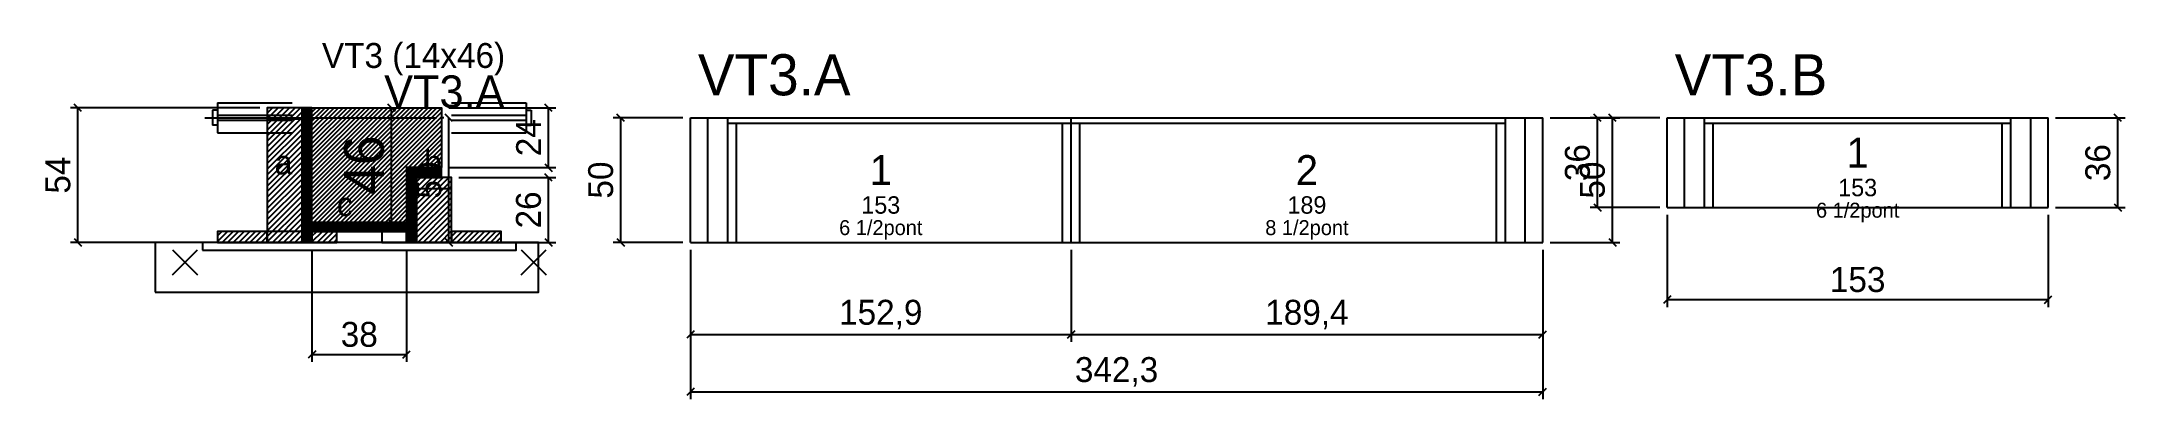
# Model space of a CAD drawing. Extents: x -69 to 768, y -113 to 31.
import ezdxf
from ezdxf.enums import TextEntityAlignment as Align

# ---------------------------------------------------------------- set-up
doc = ezdxf.new("R2010")
doc.units = 0
for name, color, linetype in [('5', 5, 'Continuous'), ('barrote', 126, 'Continuous'), ('CONCRETO', 251, 'Continuous'), ('COTA', 241, 'Continuous'), ('Cota Seção (2x)', 241, 'Continuous'), ('detalhes', 7, 'Continuous'), ('Hachura', 251, 'Continuous'), ('Madeira', 126, 'Continuous'), ('NOMENCLATURA', 7, 'Continuous'), ('Painéis', 200, 'Continuous'), ('presilha', 224, 'Continuous'), ('SARR_2.2x7', 40, 'Continuous'), ('SARR_3.5x7', 81, 'Continuous'), ('SCO-___-LAJ', 224, 'Continuous'), ('TENSOR', 224, 'Continuous'), ('texto', 7, 'Continuous'), ('Texto Seção', 7, 'Continuous')]:
    doc.layers.add(name, color=color, linetype=linetype)
doc.dimstyles.new('PAINEL', dxfattribs={"dimtxt": 10, "dimasz": 3, "dimexe": 3, "dimexo": 3, "dimgap": 3, "dimtad": 1, "dimblk": 'OBLIQUE', "dimblk1": 'OBLIQUE', "dimcen": 2.5, "dimclrd": 4, "dimclre": 4, "dimclrt": 240, "dimazin": 3, "dimtfac": 1, "dimtmove": 0, "dimatfit": 3})
doc.dimstyles.new('SECAO2X', dxfattribs={"dimtxt": 16, "dimasz": 3, "dimexe": 3, "dimexo": 3, "dimgap": 3, "dimtad": 1, "dimblk": 'OBLIQUE', "dimblk1": 'OBLIQUE', "dimcen": 2.5, "dimclrd": 4, "dimclre": 4, "dimclrt": 240, "dimazin": 3, "dimtfac": 1, "dimtmove": 0, "dimatfit": 3})

# ---------------------------------------------------------------- blocks, each defined once
blk = doc.blocks.new('_OBLIQUE')
at = {"color": 0, "linetype": 'BYBLOCK'}
blk.add_line((-0.5, -0.5), (0.5, 0.5), dxfattribs=at)

msp = doc.modelspace()

# ---------------------------------------------------------------- hatches: boundary and pattern name
at = {"layer": 'COTA'}
h = msp.add_hatch(dxfattribs=at)
h.set_pattern_fill('ANSI31', scale=0.4)
h.paths.add_polyline_path([(40, -42), (40, 4), (92, 4), (92, -20), (78, -20), (78, -42)])
at = {"layer": 'Hachura'}
h = msp.add_hatch(dxfattribs=at)
h.set_pattern_fill('ANSI31', scale=0.5)
h.paths.add_polyline_path([(22, -50), (36, -50), (36, 4), (22, 4)])
h = msp.add_hatch(dxfattribs=at)
h.set_pattern_fill('ANSI31', scale=0.5)
h.paths.add_polyline_path([(22, -0.4), (36, -0.4), (36, 4), (22, 4)])
h = msp.add_hatch(dxfattribs=at)
h.set_pattern_fill('SOLID')
h.paths.add_polyline_path([(36, -50), (40, -50), (40, 4), (36, 4)])
h = msp.add_hatch(dxfattribs=at)
h.set_pattern_fill('SOLID')
h.paths.add_polyline_path([(78, -24), (92, -24), (92, -20), (78, -20)])
h = msp.add_hatch(dxfattribs=at)
h.set_pattern_fill('SOLID')
h.paths.add_polyline_path([(78, -50), (82, -50), (82, -24), (78, -24)])
h = msp.add_hatch(dxfattribs=at)
h.set_pattern_fill('ANSI31', scale=0.5)
h.paths.add_polyline_path([(82, -50), (96, -50), (96, -24), (82, -24)])
h = msp.add_hatch(dxfattribs=at)
h.set_pattern_fill('ANSI31', scale=0.5)
h.paths.add_polyline_path([(82, -28.4), (96, -28.4), (96, -24), (82, -24)])
h = msp.add_hatch(dxfattribs=at)
h.set_pattern_fill('ANSI31', scale=0.5)
h.paths.add_polyline_path([(2, -50), (22, -50), (22, -45.6), (2, -45.6)])
h = msp.add_hatch(dxfattribs=at)
h.set_pattern_fill('SOLID')
h.paths.add_polyline_path([(40, -45.6), (78, -45.6), (78, -42), (40, -42)])
h = msp.add_hatch(dxfattribs=at)
h.set_pattern_fill('ANSI31', scale=0.5)
h.paths.add_polyline_path([(40, -50), (50, -50), (50, -45.6), (40, -45.6)])
h = msp.add_hatch(dxfattribs=at)
h.set_pattern_fill('ANSI31', scale=0.5)
h.paths.add_polyline_path([(96, -50), (116, -50), (116, -45.6), (96, -45.6)])

# ---------------------------------------------------------------- linework, layer by layer
for p, q in [((0, 3), (0, -3)), ((2, 3), (0, 3)), ((2, 6), (32, 6)), ((2, 6), (2, -6)), ((2, 1), (32, 1)), ((96, 6), (126, 6)), ((96, 1), (126, 1)), ((126, 6), (126, -6)), ((126, 3), (128, 3)), ((128, 3), (128, -3)), ((2, -3), (0, -3)), ((2, -1), (32, -1)), ((2, -6), (32, -6)), ((96, -1), (126, -1)), ((96, -6), (126, -6)), ((126, -3), (128, -3))]:
    msp.add_line(p, q)
at = {"layer": 'barrote'}
msp.add_lwpolyline([(-23, -70), (131, -70), (131, -50), (-23, -50)], close=True, dxfattribs=at)
at = {"layer": 'CONCRETO'}
msp.add_lwpolyline([(40, -42), (40, 4), (92, 4), (92, -20), (78, -20), (78, -42)], close=True, dxfattribs=at)
at = {"layer": 'Madeira'}
for points in [[(22, -50), (36, -50), (36, 4), (22, 4)], [(22, -0.4), (36, -0.4), (36, 4), (22, 4)], [(82, -50), (96, -50), (96, -24), (82, -24)], [(82, -28.4), (96, -28.4), (96, -24), (82, -24)], [(2, -50), (22, -50), (22, -45.6), (2, -45.6)], [(22, -50), (36, -50), (36, -45.6), (22, -45.6)], [(40, -50), (50, -50), (50, -45.6), (40, -45.6)], [(68, -50), (78, -50), (78, -45.6), (68, -45.6)], [(96, -50), (116, -50), (116, -45.6), (96, -45.6)]]:
    msp.add_lwpolyline(points, close=True, dxfattribs=at)
at = {"layer": 'Painéis'}
for p, q in [((192, 0), (344.9, 0)), ((192, -50), (192, 0)), ((344.9, -50), (344.9, 0)), ((344.9, -50), (344.9, 0)), ((344.9, 0), (534.3, 0)), ((344.9, -50), (344.9, 0)), ((534.3, -50), (534.3, 0)), ((584.3, 0), (737.3, 0)), ((584.3, -36), (584.3, 0)), ((737.3, -36), (737.3, 0)), ((584.3, -36), (737.3, -36)), ((192, -50), (344.9, -50)), ((344.9, -50), (534.3, -50))]:
    msp.add_line(p, q, dxfattribs=at)
for points in [[(36, -50), (40, -50), (40, 4), (36, 4)], [(78, -24), (92, -24), (92, -20), (78, -20)], [(78, -50), (82, -50), (82, -24), (78, -24)], [(40, -45.6), (78, -45.6), (78, -42), (40, -42)]]:
    msp.add_lwpolyline(points, close=True, dxfattribs=at)
at = {"layer": 'presilha'}
for p, q in [((-16, -63), (-6, -53)), ((-16, -53), (-6, -63)), ((124, -63), (134, -53)), ((124, -53), (134, -63))]:
    msp.add_line(p, q, dxfattribs=at)
at = {"layer": 'SARR_2.2x7'}
for p, q in [((199, -50), (199, 0)), ((527.3, -50), (527.3, 0)), ((591.3, -36), (591.3, 0)), ((730.3, -36), (730.3, 0)), ((207, -2.2), (344.9, -2.2)), ((344.9, -2.2), (519.3, -2.2)), ((599.3, -2.2), (722.3, -2.2))]:
    msp.add_line(p, q, dxfattribs=at)
at = {"layer": 'SARR_3.5x7'}
for p, q in [((207, -50), (207, 0)), ((344.9, -50), (344.9, 0)), ((344.9, -50), (344.9, 0)), ((519.3, -50), (519.3, 0)), ((599.3, -36), (599.3, 0)), ((722.3, -36), (722.3, 0)), ((210.5, -50), (210.5, -2.2)), ((341.4, -50), (341.4, -2.2)), ((348.4, -50), (348.4, -2.2)), ((515.8, -50), (515.8, -2.2)), ((602.8, -36), (602.8, -2.2)), ((718.8, -36), (718.8, -2.2)), ((599.3, -36), (602.8, -36)), ((718.8, -36), (722.3, -36)), ((207, -50), (210.5, -50)), ((341.4, -50), (344.9, -50)), ((344.9, -50), (348.4, -50)), ((515.8, -50), (519.3, -50))]:
    msp.add_line(p, q, dxfattribs=at)
at = {"layer": 'SCO-___-LAJ'}
msp.add_lwpolyline([(-4, -53.2), (122, -53.2), (122, -50), (-4, -50)], close=True, dxfattribs=at)
at = {"layer": 'TENSOR'}
msp.add_line((-3, 0), (90, 0), dxfattribs=at)

# ---------------------------------------------------------------- texts
at = {"layer": '5'}
for s, height, p in [('1', 12, (660.8, -14)), ('1', 12, (268.45, -21)), ('2', 12, (439.6, -21)), ('153', 7, (660.8, -28)), ('153', 7, (268.45, -35)), ('189', 7, (439.6, -35))]:
    msp.add_text(s, height=height, dxfattribs=at).set_placement(p, align=Align.MIDDLE_CENTER)
at = {"layer": 'detalhes'}
for s, p in [('a', (25, -22.7)), ('b', (85, -22.7)), ('c', (50, -39.5))]:
    msp.add_text(s, height=9.6, dxfattribs=at).set_placement(p)
at = {"layer": 'NOMENCLATURA'}
for s, p in [('VT3.A', (195, 9)), ('VT3.B', (587.3, 9))]:
    msp.add_text(s, height=16.5, dxfattribs=at).set_placement(p)
at = {"layer": 'texto', "char_height": 6, "attachment_point": 5}
for s, insert in [('6 1/2pont', (268.45, -45)), ('8 1/2pont', (439.6, -45)), ('6 1/2pont', (660.8, -38))]:
    msp.add_mtext(s, dxfattribs=dict(at, insert=insert))
at = {"layer": 'Texto Seção'}
for s, height, p in [('VT3 (14x46)', 10, (44, 20)), ('VT3.A', 13, (69, 4))]:
    msp.add_text(s, height=height, dxfattribs=at).set_placement(p)

# ---------------------------------------------------------------- dimensions: what is measured, and where the dimension line sits
at = {"layer": 'COTA'}
for base, p1, p2 in [((-54, -50), (2, -50), (22, 4)), ((95, -50), (96, -50), (96, 0)), ((135, -20), (92, -20), (92, 4)), ((164, -50), (192, -50), (192, 0)), ((562.3, -50), (534.3, -50), (534.3, 0)), ((556.3, -36), (584.3, -36), (584.3, 0)), ((765.3, -36), (737.3, -36), (737.3, 0)), ((135, -50), (96, -50), (96, -24))]:
    msp.add_linear_dim(base=base, p1=p1, p2=p2, angle=90, dimstyle='PAINEL', dxfattribs=at).render()
for base, p1, p2 in [((584.3, -73), (584.3, -36), (737.3, -36)), ((40, -95), (40, -50), (78, -50)), ((192, -87), (192, -50), (344.9, -50)), ((192, -110), (192, -50), (534.3, -50)), ((344.9, -87), (344.9, -50), (534.3, -50))]:
    msp.add_linear_dim(base=base, p1=p1, p2=p2, dimstyle='PAINEL', dxfattribs=at).render()
at = {"layer": 'Cota Seção (2x)'}
msp.add_linear_dim(base=(72, -42), p1=(40, -42), p2=(40, 4), angle=90, dimstyle='SECAO2X', dxfattribs=at).render()

doc.saveas('drawing.dxf')
